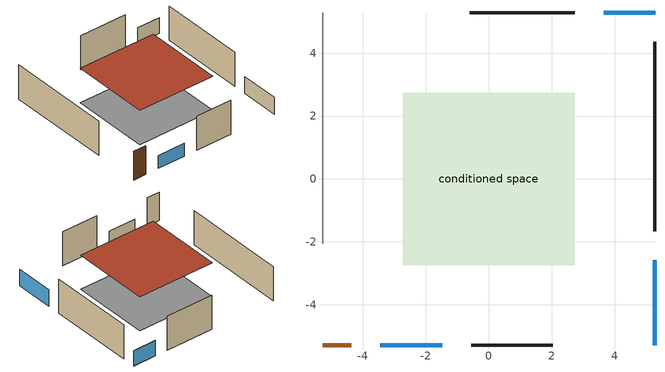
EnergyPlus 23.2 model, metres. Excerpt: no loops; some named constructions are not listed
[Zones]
conditioned space
 floor adiabatic (Floor1 construction): -2.73,-2.73 -2.73,2.73 2.73,2.73 2.73,-2.73 z0
 wall outside (AdiabaticWallConstruction 1): -5.28,-5.28 -4.37,-5.28 z0:2.03
 wall outside (AdiabaticWallConstruction): 5.28,5.28 3.66,5.28 z0:1.11; 5.28,-5.28 5.28,-2.59 z0:1.2; -3.44,-5.28 -1.48,-5.28 z0:0.92
 wall outside (Wall1 construction): 2.73,5.28 -0.61,5.28 z0:2.44
 wall outside (Wall2 construction): 5.28,-1.66 5.28,4.35 z0:2.44
 wall outside (Wall3 construction): -0.55,-5.28 2.03,-5.28 z0:2.44
 wall adiabatic (Wall4 construction): -5.28,5.28 -5.28,-2.06 z0:2.44
 window (WindowConstruction): 5.28,5.28 3.66,5.28 z0:1.11
 window (WindowConstruction 1): 5.28,-5.28 5.28,-2.59 z0:1.2
 window (WindowConstruction 2): -3.44,-5.28 -1.48,-5.28 z0:0.91
 door (Door): -5.28,-5.28 -4.37,-5.28 z0:2.03
 roof outside (Roof1 construction): -2.73,2.73 -2.73,-2.73 2.73,-2.73 2.73,2.73 z2.44
[Schedule:Day:Interval]
exterior lighting schedule weekday12: No, 05:00, 0.434959, 06:00, 0.349858, 07:00, 0.330947, 08:00, 0.321491, 09:00, 0.312035, 10:00, 0.264757, 11:00, 0.208024, 12:00, 0.141834, 13:00, 0.113467, 15:00, 0.104012, 16:00, 0.113467, 17:00, 0.179657, 18:00, 0.349858, 19:00, 0.463325, 20:00, 0.614615, 21:00, 0.860461, 22:00, 0.99284, 23:00, 0.860461, 24:00, 0.595704
exterior lighting schedule weekend11: No, 02:00, 0.343994, 04:00, 0.336516, 05:00, 0.343994, 06:00, 0.336516, 07:00, 0.329037, 08:00, 0.306603, 09:00, 0.269212, 10:00, 0.224344, 11:00, 0.179475, 12:00, 0.11965, 13:00, 0.0897375, 15:00, 0.0822593, 16:00, 0.0897375, 17:00, 0.142084, 18:00, 0.284169, 19:00, 0.35895, 20:00, 0.448687, 21:00, 0.620684, 22:00, 0.732856, 23:00, 0.63564, 24:00, 0.441209
exterior lighting schedule weekend12: No, 02:00, 0.434959, 04:00, 0.425503, 05:00, 0.434959, 06:00, 0.425503, 07:00, 0.416047, 08:00, 0.38768, 09:00, 0.340402, 10:00, 0.283669, 11:00, 0.226935, 12:00, 0.15129, 13:00, 0.113467, 15:00, 0.104012, 16:00, 0.113467, 17:00, 0.179657, 18:00, 0.359314, 19:00, 0.45387, 20:00, 0.567337, 21:00, 0.784816, 22:00, 0.926651, 23:00, 0.803728, 24:00, 0.557882
